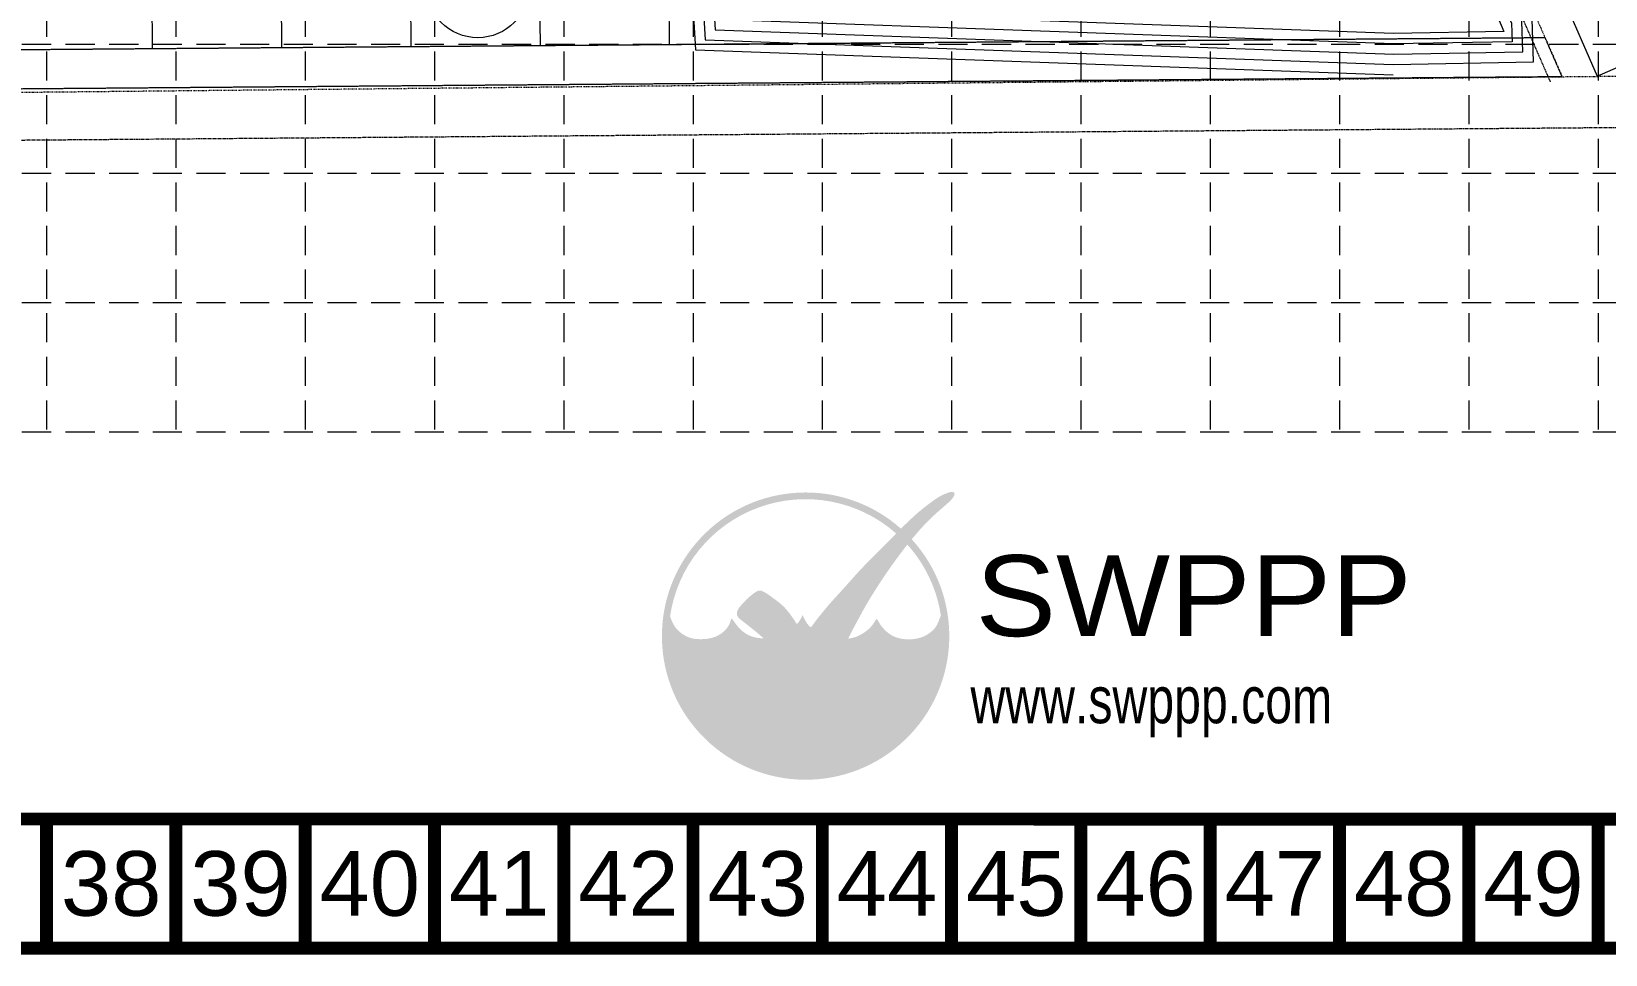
# Model space of a CAD drawing. Extents: x 52020 to 55225, y 51022 to 53027.
# Drawn here: x 53917 to 54526, y 51022 to 51379 of the extents above; entities that cross this region are included whole.
import ezdxf
from ezdxf.enums import TextEntityAlignment as Align

# ---------------------------------------------------------------- set-up
doc = ezdxf.new("R2010")
doc.units = 0
doc.header["$MEASUREMENT"] = 0
for name, pattern in [('CENTER', [2, 1.25, -0.25, 0.25, -0.25]), ('DIVIDE', [1.25, 0.5, -0.25, 0, -0.25, 0, -0.25]), ('HIDDEN', [0.375, 0.25, -0.125])]:
    doc.linetypes.add(name, pattern=pattern)
for name, color, linetype, lineweight in [('13', 7, 'Continuous', 0), ('2', 7, 'Continuous', 0), ('27', 7, 'Continuous', 0), ('31', 7, 'Continuous', 0), ('32', 7, 'Continuous', 0), ('33', 7, 'Continuous', 0), ('34', 7, 'Continuous', 0), ('5', 7, 'Continuous', 0), ('51', 7, 'Continuous', 0), ('6', 7, 'Continuous', 0)]:
    doc.layers.add(name, color=color, linetype=linetype, lineweight=lineweight)
for name, color, linetype in [('BASE', 7, 'Continuous'), ('GRID', 254, 'HIDDEN'), ('LOGO', 7, 'Continuous')]:
    doc.layers.add(name, color=color, linetype=linetype)
doc.styles.add('LOGO1', font='ROCKEB.TTF', dxfattribs={"height": 25})
doc.styles.get("Standard").update_dxf_attribs({"font": 'ARIAL.TTF'})

# ---------------------------------------------------------------- blocks, each defined once
blk = doc.blocks.new('new logo')
at = {"layer": 'LOGO'}
h = blk.add_hatch(color=170, dxfattribs=at)
h.paths.add_polyline_path([(67.43, 44.06), (66.82, 44.7), (66.35, 45.25), (65.96, 45.76), (65.54, 46.4), (65.09, 47.19), (64.7, 47.94), (64.44, 48.47), (64.18, 49.02), (63.92, 49.58), (63.67, 50.15), (63.31, 50.99), (62.9, 52), (62.6, 52.78), (62.42, 53.27), (62.25, 53.75), (62.07, 54.23), (61.88, 54.72), (61.69, 55.22), (61.48, 55.74), (61.26, 56.27), (61.03, 56.81), (60.78, 57.37), (60.52, 57.93), (60.25, 58.5), (59.96, 59.07), (59.66, 59.64), (59.34, 60.2), (59.02, 60.77), (58.68, 61.32), (58.34, 61.87), (57.99, 62.4), (57.64, 62.91), (57.29, 63.4), (56.95, 63.87), (56.61, 64.32), (56.27, 64.74), (55.93, 65.14), (55.58, 65.53), (55.23, 65.91), (54.91, 66.23), (53.98, 66.22), (52.92, 66.33), (52.05, 66.5), (51.45, 66.64), (50.85, 66.81), (50.26, 67.01), (49.41, 67.35), (48.33, 67.91), (47.34, 68.56), (46.46, 69.26), (45.69, 70.02), (45.01, 70.79), (44.44, 71.52), (43.98, 72.16), (43.6, 72.69), (43.42, 72.95), (43.25, 73.18), (43.1, 73.38), (42.96, 73.53), (42.85, 73.65), (42.75, 73.73), (42.66, 73.76), (42.59, 73.76), (42.53, 73.71), (42.48, 73.63), (42.43, 73.52), (42.38, 73.38), (42.33, 73.22), (42.19, 72.76), (41.96, 72.1), (41.67, 71.46), (41.36, 70.91), (40.98, 70.34), (40.53, 69.77), (40.01, 69.21), (39.42, 68.67), (38.77, 68.17), (38.06, 67.7), (37.31, 67.27), (36.53, 66.9), (35.73, 66.59), (34.88, 66.34), (33.96, 66.14), (32.97, 65.99), (31.89, 65.9), (30.76, 65.86), (29.65, 65.89), (28.59, 65.97), (27.62, 66.13), (26.71, 66.36), (25.83, 66.67), (24.95, 67.08), (24.08, 67.58), (23.21, 68.18), (22.36, 68.88), (21.76, 69.47), (21.37, 69.89), (20.98, 70.36), (20.61, 70.88), (20.24, 71.46), (19.89, 72.13), (19.54, 72.89), (19.19, 73.77), (18.85, 74.77, -0.595729), (106.28, 106.77), (106.97, 107.48), (107.53, 108.05), (108.12, 108.64, 37.93689), (112.29, 104.53), (112.05, 104.24), (111.57, 103.66), (111.09, 103.06), (110.61, 102.47, -0.146449), (123.57, 75.01), (123.33, 74.47), (123.13, 73.97), (122.94, 73.5), (122.77, 73.07), (122.51, 72.4), (122.22, 71.72), (121.9, 71.1), (121.52, 70.53), (121.11, 70), (120.66, 69.51), (120.15, 69.03), (119.62, 68.57), (119.04, 68.14), (118.44, 67.73), (117.81, 67.36), (117.15, 67.03), (116.47, 66.74), (115.76, 66.49), (115.03, 66.28), (114.28, 66.11), (113.5, 65.97), (112.72, 65.88), (111.92, 65.82), (111.11, 65.8), (110.29, 65.82), (109.44, 65.89), (108.56, 66.01), (107.66, 66.19), (106.75, 66.43), (105.88, 66.73), (105.05, 67.1), (104.26, 67.53), (103.5, 68.04), (102.78, 68.61), (102.07, 69.26), (101.4, 69.96), (100.78, 70.68), (100.24, 71.38), (99.83, 72.02), (99.55, 72.52), (99.4, 72.79), (99.26, 73.03), (99.13, 73.24), (99.02, 73.4), (98.92, 73.52), (98.82, 73.58), (98.72, 73.6), (98.63, 73.58), (98.54, 73.51), (98.45, 73.42), (98.36, 73.3), (98.26, 73.16), (98.17, 73), (98.06, 72.83), (97.8, 72.39), (97.42, 71.81), (96.93, 71.14), (96.41, 70.55), (95.93, 70.06), (95.41, 69.58), (94.84, 69.11), (94.21, 68.65), (93.52, 68.19), (92.75, 67.74), (91.9, 67.28), (90.95, 66.85), (90.08, 66.57), (89.39, 66.39), (88.62, 66.22), (87.78, 66.08), (87.59, 65.61), (87.38, 65.07), (87.13, 64.45), (86.86, 63.76), (86.57, 63), (86.26, 62.19), (85.94, 61.33), (85.6, 60.44), (85.25, 59.53), (84.91, 58.59), (84.56, 57.66), (84.21, 56.72), (83.87, 55.8), (83.53, 54.89), (83.21, 54.02), (82.9, 53.18), (82.61, 52.38), (82.34, 51.64), (82.09, 50.96), (81.86, 50.33), (81.65, 49.76), (81.33, 48.95), (80.94, 48.06), (80.54, 47.29), (80.1, 46.58), (79.62, 45.94), (79.13, 45.36), (78.61, 44.81), (78.1, 44.32), (77.57, 43.87), (77.04, 43.47), (76.48, 43.12), (75.9, 42.81), (75.31, 42.55), (74.58, 42.28), (73.74, 42.05), (72.97, 41.94), (72.25, 41.93), (71.55, 42.04), (70.87, 42.22), (70.06, 42.5), (69.36, 42.77), (68.67, 43.11), (68.04, 43.53)])
h.paths.add_polyline_path([(71.76, 72.04), (70.7, 73.9), (70.07, 75.23), (69.69, 74.29), (68.67, 72.59), (67.85, 71.67), (67.95, 71.51), (68.11, 71.24), (68.27, 70.99), (68.41, 70.76), (68.55, 70.55), (68.68, 70.37), (68.8, 70.21), (68.92, 70.07), (69.04, 69.95), (69.15, 69.84), (69.26, 69.75), (69.37, 69.67), (69.48, 69.59), (69.59, 69.52), (69.7, 69.46), (69.82, 69.41), (69.94, 69.36), (70.05, 69.32), (70.17, 69.28), (70.29, 69.25), (70.41, 69.22), (70.53, 69.2), (70.64, 69.18), (70.76, 69.17), (70.88, 69.16), (71, 69.15), (71.11, 69.15), (71.22, 69.16), (71.33, 69.17), (71.44, 69.19), (71.54, 69.21), (71.64, 69.24), (71.74, 69.27), (71.84, 69.31), (71.94, 69.35), (72.04, 69.4), (72.14, 69.45), (72.24, 69.51), (72.35, 69.58), (72.45, 69.65), (72.56, 69.72), (72.67, 69.81), (72.78, 69.9), (72.89, 70), (73, 70.1), (73.11, 70.21), (73.22, 70.34), (73.3, 70.42), (72.52, 71.08)], flags=17)
blk.add_hatch(color=240, dxfattribs=at).paths.add_polyline_path([(117.73, 117.3), (118.86, 118.16), (119.82, 118.88), (120.63, 119.47), (121.31, 119.95), (121.89, 120.34), (122.37, 120.64), (122.78, 120.89), (123.13, 121.1), (123.45, 121.27), (123.73, 121.42), (123.99, 121.55), (124.22, 121.67), (124.44, 121.77), (124.65, 121.85), (124.84, 121.93), (125.03, 122.01), (125.21, 122.09), (125.4, 122.16), (125.58, 122.23), (125.76, 122.3), (125.93, 122.37), (126.1, 122.44), (126.26, 122.49), (126.41, 122.55), (126.56, 122.6), (126.69, 122.64), (126.82, 122.67), (126.95, 122.71), (127.06, 122.73), (127.18, 122.76), (127.29, 122.78), (127.39, 122.79), (127.5, 122.8), (127.6, 122.81), (127.7, 122.82), (127.79, 122.82), (127.89, 122.82), (127.98, 122.82), (128.06, 122.81), (128.14, 122.8), (128.22, 122.79), (128.29, 122.78), (128.35, 122.76), (128.42, 122.74), (128.47, 122.72), (128.52, 122.7), (128.57, 122.67), (128.62, 122.64), (128.65, 122.61), (128.69, 122.57), (128.72, 122.53), (128.75, 122.49), (128.77, 122.44), (128.79, 122.39), (128.81, 122.34), (128.82, 122.28), (128.83, 122.21), (128.84, 122.14), (128.84, 122.07), (128.84, 122), (128.83, 121.92), (128.82, 121.84), (128.81, 121.76), (128.79, 121.68), (128.77, 121.6), (128.74, 121.52), (128.7, 121.44), (128.66, 121.35), (128.61, 121.26), (128.56, 121.16), (128.5, 121.06), (128.43, 120.95), (128.35, 120.83), (128.27, 120.7), (128.18, 120.57), (128.08, 120.42), (127.96, 120.27), (127.85, 120.12), (127.71, 119.96), (127.57, 119.79), (127.42, 119.62), (127.25, 119.44), (127.06, 119.24), (126.84, 119.03), (126.58, 118.79), (126.28, 118.52), (125.94, 118.21), (125.54, 117.86), (125.08, 117.47), (124.58, 117.04), (124.04, 116.57), (123.48, 116.08), (122.89, 115.57), (122.3, 115.05), (121.71, 114.53), (121.13, 114.01), (120.58, 113.5), (120.04, 112.99), (119.52, 112.49), (119.01, 111.99), (118.51, 111.49), (118.02, 110.99), (117.53, 110.47), (117.03, 109.94), (116.53, 109.4), (116.03, 108.85), (115.52, 108.29), (115.02, 107.71), (114.51, 107.14), (114.01, 106.56), (113.51, 105.98), (113.02, 105.4), (112.54, 104.82), (112.05, 104.24), (111.57, 103.66), (111.09, 103.06), (110.59, 102.44), (110.09, 101.8), (109.56, 101.13), (109.02, 100.43), (108.45, 99.68), (107.87, 98.9), (107.27, 98.1), (106.66, 97.27), (106.04, 96.43), (105.43, 95.59), (104.82, 94.74), (104.23, 93.91), (103.65, 93.08), (103.08, 92.27), (102.52, 91.46), (101.97, 90.65), (101.42, 89.84), (100.87, 89.01), (100.32, 88.18), (99.77, 87.33), (99.2, 86.45), (98.63, 85.56), (98.06, 84.66), (97.5, 83.76), (96.94, 82.87), (96.4, 81.99), (95.88, 81.13), (95.38, 80.29), (94.91, 79.49), (94.46, 78.72), (94.03, 77.96), (93.61, 77.23), (93.21, 76.5), (92.81, 75.77), (92.41, 75.04), (92.01, 74.29), (91.6, 73.54), (91.18, 72.77), (90.78, 72.02), (90.38, 71.27), (90, 70.56), (89.64, 69.88), (89.31, 69.25), (89.01, 68.69), (88.75, 68.19), (88.53, 67.74), (88.33, 67.32), (88.15, 66.92), (87.97, 66.52), (87.78, 66.08), (87.59, 65.61), (87.38, 65.07), (87.13, 64.45), (86.86, 63.76), (86.57, 63), (86.26, 62.19), (85.94, 61.33), (85.6, 60.44), (85.25, 59.53), (84.91, 58.59), (84.56, 57.66), (84.21, 56.72), (83.87, 55.8), (83.53, 54.89), (83.21, 54.02), (82.9, 53.18), (82.61, 52.38), (82.34, 51.64), (82.09, 50.96), (81.86, 50.33), (81.65, 49.76), (81.44, 49.23), (81.24, 48.75), (81.04, 48.29), (80.84, 47.87), (80.64, 47.48), (80.43, 47.11), (80.2, 46.75), (79.97, 46.41), (79.73, 46.09), (79.49, 45.78), (79.24, 45.49), (78.99, 45.21), (78.74, 44.95), (78.48, 44.69), (78.23, 44.45), (77.97, 44.21), (77.71, 43.99), (77.44, 43.78), (77.17, 43.58), (76.9, 43.39), (76.62, 43.21), (76.33, 43.04), (76.04, 42.89), (75.75, 42.75), (75.45, 42.62), (75.16, 42.5), (74.87, 42.39), (74.58, 42.29), (74.3, 42.2), (74.02, 42.13), (73.75, 42.07), (73.49, 42.02), (73.23, 41.98), (72.98, 41.95), (72.73, 41.94), (72.49, 41.93), (72.24, 41.94), (72.01, 41.97), (71.77, 42), (71.53, 42.05), (71.3, 42.11), (71.06, 42.17), (70.83, 42.24), (70.59, 42.32), (70.35, 42.4), (70.12, 42.48), (69.88, 42.57), (69.64, 42.66), (69.4, 42.76), (69.16, 42.87), (68.93, 42.98), (68.69, 43.11), (68.47, 43.25), (68.25, 43.39), (68.04, 43.55), (67.83, 43.72), (67.62, 43.9), (67.42, 44.09), (67.22, 44.28), (67.03, 44.49), (66.83, 44.69), (66.64, 44.9), (66.45, 45.13), (66.26, 45.36), (66.06, 45.62), (65.86, 45.91), (65.65, 46.23), (65.43, 46.59), (65.2, 47), (64.96, 47.45), (64.7, 47.94), (64.44, 48.47), (64.18, 49.02), (63.92, 49.58), (63.67, 50.15), (63.43, 50.71), (63.2, 51.26), (62.99, 51.78), (62.79, 52.29), (62.6, 52.78), (62.42, 53.27), (62.25, 53.75), (62.07, 54.23), (61.88, 54.72), (61.69, 55.22), (61.48, 55.74), (61.26, 56.27), (61.03, 56.81), (60.78, 57.37), (60.52, 57.93), (60.25, 58.5), (59.96, 59.07), (59.66, 59.64), (59.34, 60.2), (59.02, 60.77), (58.68, 61.32), (58.34, 61.87), (57.99, 62.4), (57.64, 62.91), (57.29, 63.4), (56.95, 63.87), (56.61, 64.32), (56.27, 64.74), (55.93, 65.14), (55.58, 65.53), (55.23, 65.91), (54.86, 66.28), (54.49, 66.65), (54.09, 67.01), (53.68, 67.39), (53.25, 67.76), (52.81, 68.14), (52.35, 68.52), (51.89, 68.9), (51.42, 69.28), (50.95, 69.66), (50.48, 70.04), (50.01, 70.41), (49.54, 70.78), (49.09, 71.13), (48.65, 71.47), (48.24, 71.8), (47.84, 72.11), (47.47, 72.4), (47.14, 72.66), (46.83, 72.9), (46.56, 73.11), (46.32, 73.3), (46.11, 73.47), (45.92, 73.63), (45.75, 73.78), (45.6, 73.92), (45.46, 74.05), (45.34, 74.18), (45.23, 74.31), (45.13, 74.44), (45.04, 74.56), (44.96, 74.69), (44.9, 74.82), (44.84, 74.96), (44.8, 75.1), (44.76, 75.24), (44.73, 75.39), (44.72, 75.54), (44.71, 75.69), (44.7, 75.84), (44.71, 75.99), (44.72, 76.15), (44.75, 76.3), (44.78, 76.45), (44.81, 76.6), (44.86, 76.75), (44.92, 76.9), (44.99, 77.06), (45.07, 77.23), (45.17, 77.4), (45.29, 77.59), (45.42, 77.8), (45.57, 78.01), (45.73, 78.24), (45.91, 78.48), (46.11, 78.73), (46.32, 78.99), (46.55, 79.26), (46.8, 79.54), (47.06, 79.83), (47.33, 80.13), (47.62, 80.43), (47.91, 80.73), (48.21, 81.04), (48.52, 81.34), (48.84, 81.64), (49.16, 81.93), (49.48, 82.21), (49.79, 82.48), (50.1, 82.74), (50.41, 82.98), (50.7, 83.21), (50.98, 83.42), (51.24, 83.62), (51.49, 83.79), (51.7, 83.95), (51.9, 84.08), (52.08, 84.19), (52.25, 84.29), (52.4, 84.38), (52.55, 84.45), (52.68, 84.51), (52.82, 84.56), (52.95, 84.61), (53.08, 84.64), (53.21, 84.67), (53.34, 84.69), (53.47, 84.7), (53.6, 84.7), (53.72, 84.69), (53.85, 84.68), (53.97, 84.65), (54.1, 84.62), (54.22, 84.58), (54.35, 84.54), (54.48, 84.48), (54.61, 84.43), (54.74, 84.36), (54.88, 84.3), (55.02, 84.23), (55.17, 84.15), (55.34, 84.06), (55.51, 83.97), (55.7, 83.86), (55.91, 83.73), (56.14, 83.59), (56.4, 83.42), (56.68, 83.23), (56.99, 83.01), (57.32, 82.78), (57.67, 82.53), (58.03, 82.27), (58.4, 81.99), (58.79, 81.71), (59.18, 81.42), (59.57, 81.13), (59.97, 80.83), (60.37, 80.53), (60.76, 80.22), (61.15, 79.91), (61.54, 79.59), (61.91, 79.27), (62.28, 78.93), (62.64, 78.6), (62.98, 78.25), (63.32, 77.9), (63.65, 77.54), (63.97, 77.17), (64.29, 76.79), (64.6, 76.4), (64.91, 76.01), (65.22, 75.6), (65.52, 75.19), (65.82, 74.78), (66.11, 74.37), (66.39, 73.96), (66.66, 73.57), (66.91, 73.18), (67.15, 72.81), (67.37, 72.45), (67.58, 72.12), (67.77, 71.8), (67.95, 71.51), (68.11, 71.24), (68.27, 70.99), (68.41, 70.76), (68.55, 70.55), (68.68, 70.37), (68.8, 70.21), (68.92, 70.07), (69.04, 69.95), (69.15, 69.84), (69.26, 69.75), (69.37, 69.67), (69.48, 69.59), (69.59, 69.52), (69.7, 69.46), (69.82, 69.41), (69.94, 69.36), (70.05, 69.32), (70.17, 69.28), (70.29, 69.25), (70.41, 69.22), (70.53, 69.2), (70.64, 69.18), (70.76, 69.17), (70.88, 69.16), (71, 69.15), (71.11, 69.15), (71.22, 69.16), (71.33, 69.17), (71.44, 69.19), (71.54, 69.21), (71.64, 69.24), (71.74, 69.27), (71.84, 69.31), (71.94, 69.35), (72.04, 69.4), (72.14, 69.45), (72.24, 69.51), (72.35, 69.58), (72.45, 69.65), (72.56, 69.72), (72.67, 69.81), (72.78, 69.9), (72.89, 70), (73, 70.1), (73.11, 70.21), (73.22, 70.34), (73.34, 70.47), (73.46, 70.61), (73.58, 70.77), (73.72, 70.94), (73.85, 71.12), (74, 71.32), (74.15, 71.53), (74.32, 71.77), (74.5, 72.01), (74.68, 72.27), (74.88, 72.55), (75.09, 72.84), (75.32, 73.15), (75.56, 73.46), (75.82, 73.79), (76.09, 74.14), (76.37, 74.49), (76.67, 74.87), (76.99, 75.25), (77.32, 75.65), (77.66, 76.07), (78.02, 76.5), (78.39, 76.95), (78.77, 77.42), (79.18, 77.91), (79.6, 78.4), (80.03, 78.92), (80.49, 79.45), (80.96, 80), (81.46, 80.56), (81.97, 81.13), (82.5, 81.72), (83.04, 82.31), (83.59, 82.91), (84.14, 83.51), (84.68, 84.1), (85.22, 84.68), (85.74, 85.25), (86.24, 85.81), (86.73, 86.35), (87.2, 86.89), (87.67, 87.41), (88.13, 87.94), (88.59, 88.46), (89.06, 88.98), (89.53, 89.52), (90.01, 90.05), (90.5, 90.6), (91, 91.16), (91.52, 91.73), (92.06, 92.31), (92.61, 92.9), (93.18, 93.5), (93.77, 94.12), (94.38, 94.75), (95.01, 95.39), (95.64, 96.03), (96.28, 96.68), (96.92, 97.32), (97.56, 97.96), (98.19, 98.58), (98.8, 99.19), (99.39, 99.77), (99.96, 100.34), (100.52, 100.9), (101.07, 101.45), (101.61, 101.98), (102.14, 102.52), (102.66, 103.05), (103.19, 103.59), (103.72, 104.13), (104.25, 104.67), (104.78, 105.23), (105.32, 105.78), (105.86, 106.34), (106.41, 106.91), (106.97, 107.48), (107.53, 108.05), (108.11, 108.62), (108.69, 109.2), (109.27, 109.77), (109.86, 110.34), (110.45, 110.91), (111.04, 111.47), (111.62, 112.02), (112.2, 112.56), (112.77, 113.1), (113.35, 113.62), (113.95, 114.16), (114.58, 114.71), (115.26, 115.3), (116.01, 115.91), (116.82, 116.58)])
at = {"layer": 'LOGO', "style": 'LOGO1'}
for s, height, width, p in [('SWPPP', 31.324, 1.115, (136.96, 67.05)), ('www.swppp.com', 18.1118, 0.77, (135.01, 33.35))]:
    blk.add_text(s, height=height, dxfattribs=dict(at, width=width)).set_placement(p)

msp = doc.modelspace()

# ---------------------------------------------------------------- linework, layer by layer
at = {"layer": '13', "color": 7, "linetype": 'Continuous', "lineweight": 0}
msp.add_circle((54089.57, 51396.3), 20, dxfattribs=at)
at = {"layer": '2', "color": 7, "linetype": 'CENTER', "lineweight": 0}
msp.add_line((54602.4, 51342.03), (53146.39, 51330.5), dxfattribs=at)
at = {"layer": '27', "color": 250, "linetype": 'Continuous', "lineweight": 0}
for p, q in [((54434.92, 51561.46), (54522.49, 51361.4)), ((54522.49, 51361.4), (54572.87, 51383.45))]:
    msp.add_line(p, q, dxfattribs=at)
at = {"layer": '31', "color": 7, "linetype": 'DIVIDE', "lineweight": 0}
msp.add_line((54606.8, 51362.06), (53141.33, 51347.29), dxfattribs=at)
at = {"layer": '32', "color": 7, "linetype": 'DIVIDE', "lineweight": 0}
msp.add_line((54425.67, 51551.41), (54508.89, 51361.29), dxfattribs=at)
at = {"layer": '33', "color": 7, "linetype": 'Continuous', "lineweight": 0}
for p, q in [((54012.83, 51483.8), (54013.66, 51372.37)), ((54062.82, 51484.18), (54063.66, 51372.76)), ((54112.82, 51484.55), (54113.66, 51373.16)), ((54162.82, 51484.93), (54163.65, 51373.56)), ((53962.83, 51483.43), (53963.66, 51371.97))]:
    msp.add_line(p, q, dxfattribs=at)
at = {"layer": '34', "color": 7, "linetype": 'HIDDEN', "lineweight": 0}
msp.add_line((54421.73, 51547.95), (54504.31, 51359.28), dxfattribs=at)
at = {"layer": '5', "color": 5, "linetype": 'Continuous', "lineweight": 0}
msp.add_lwpolyline([(54184.24, 51465.2), (54214.61, 51466.85), (54264.07, 51476.13), (54310.46, 51491.59), (54370.06, 51520.15), (54369.69, 51519.98), (54410.76, 51537.96), (54445.08, 51476.51), (54486.36, 51378.68), (54443.7, 51377.92), (54188.89, 51387.11), (54184.24, 51465.2)], close=True, dxfattribs=at)
at = {"layer": '51', "color": 7, "linetype": 'HIDDEN', "lineweight": 0}
msp.add_lwpolyline([(54502.35, 51376.24), (53698.22, 51369.87), (53698.33, 51354.87), (54508.89, 51361.29), (54502.35, 51376.24)], close=True, dxfattribs=at)
at = {"layer": '6', "color": 5, "linetype": 'Continuous', "lineweight": 0}
for points in [[(54364.87, 51530.97), (54305.95, 51502.74), (54261.06, 51487.77), (54213.18, 51478.79), (54171.55, 51476.53), (54177.56, 51375.52), (54443.59, 51365.91), (54497.83, 51366.89), (54497.31, 51383.6), (54455.88, 51481.78), (54415.92, 51553.32), (54364.87, 51530.97)], [(54493.71, 51370.81), (54493.34, 51382.73), (54452.28, 51480.02), (54414.2, 51548.2), (54366.48, 51527.3), (54366.6, 51527.36), (54307.45, 51499.02), (54262.06, 51483.89), (54213.66, 51474.81), (54175.78, 51472.75), (54181.34, 51379.38), (54443.84, 51369.91), (54493.71, 51370.81)], [(54368.08, 51523.64), (54412.48, 51543.08), (54448.68, 51478.27), (54489.36, 51381.86), (54489.58, 51374.74), (54443.66, 51373.92), (54185.11, 51383.25), (54180.01, 51468.97), (54214.14, 51470.83), (54263.07, 51480.01), (54308.95, 51495.31), (54368.33, 51523.75), (54368.08, 51523.64)]]:
    msp.add_lwpolyline(points, close=True, dxfattribs=at)
msp.add_lwpolyline([(54363.14, 51534.57), (54304.44, 51506.45), (54260.05, 51491.65), (54212.7, 51482.77), (54167.32, 51480.3), (54173.78, 51371.65), (54443.55, 51361.91)], dxfattribs=at)
at = {"layer": 'BASE', "const_width": 5}
for points in [[(52022.83, 51024.07), (55222.83, 51024.07), (55222.83, 53024.07), (52022.83, 53024.07)], [(52072.72, 51074.06), (55172.97, 51073.97), (55172.9, 52974.1), (52073.35, 52974.15)]]:
    msp.add_lwpolyline(points, close=True, dxfattribs=at)
for points in [[(53922.83, 51024.07), (53922.83, 51074.07)], [(53972.83, 51024.07), (53972.83, 51074.07)], [(54022.83, 51024.07), (54022.83, 51074.07)], [(54072.83, 51024.07), (54072.83, 51074.07)], [(54122.83, 51024.07), (54122.83, 51074.07)], [(54172.83, 51024.07), (54172.83, 51074.07)], [(54222.83, 51024.07), (54222.83, 51074.07)], [(54272.83, 51024.07), (54272.83, 51074.07)], [(54322.83, 51024.07), (54322.83, 51074.07)], [(54372.83, 51024.07), (54372.83, 51074.07)], [(54422.83, 51024.07), (54422.83, 51074.07)], [(54472.83, 51024.07), (54472.83, 51074.07)], [(54522.83, 51024.07), (54522.83, 51074.07)]]:
    msp.add_lwpolyline(points, dxfattribs=at)
at = {"layer": 'GRID', "color": 252, "linetype": 'HIDDEN', "lineweight": 0, "ltscale": 45}
for p, q in [((53922.83, 52974.07), (53922.83, 51223.85)), ((53972.83, 52974.07), (53972.83, 51223.85)), ((54022.83, 52974.07), (54022.83, 51223.85)), ((54072.83, 52974.07), (54072.83, 51223.85)), ((54122.83, 52974.07), (54122.83, 51223.85)), ((54172.83, 52974.07), (54172.83, 51223.85)), ((54222.83, 52974.07), (54222.83, 51223.85)), ((54272.83, 52974.07), (54272.83, 51223.85)), ((54322.83, 52974.07), (54322.83, 51223.85)), ((54372.83, 52974.07), (54372.83, 51223.85)), ((54422.83, 52974.07), (54422.83, 51223.85)), ((54472.83, 52974.07), (54472.83, 51223.85)), ((54522.83, 52974.07), (54522.83, 51223.85)), ((52073.95, 51373.85), (55173.95, 51373.85)), ((52073.95, 51323.85), (55173.95, 51323.85)), ((52073.95, 51273.85), (55173.95, 51273.85)), ((52073.95, 51223.85), (55173.95, 51223.85))]:
    msp.add_line(p, q, dxfattribs=at)

# ---------------------------------------------------------------- block references
at = {"layer": 'GRID', "ltscale": 500}
msp.add_blockref('new logo', (54145.11, 51077.71), dxfattribs=at)

# ---------------------------------------------------------------- texts
at = {"layer": 'BASE'}
for s, p in [('38', (53947.83, 51049.07)), ('39', (53997.83, 51049.07)), ('40', (54047.83, 51049.07)), ('41', (54097.83, 51049.07)), ('42', (54147.83, 51049.07)), ('43', (54197.83, 51049.07)), ('44', (54247.83, 51049.07)), ('45', (54297.83, 51049.07)), ('46', (54347.83, 51049.07)), ('47', (54397.83, 51049.07)), ('48', (54447.83, 51049.07)), ('49', (54497.83, 51049.07))]:
    msp.add_text(s, height=25, dxfattribs=at).set_placement(p, align=Align.MIDDLE_CENTER)

doc.saveas('drawing.dxf')
